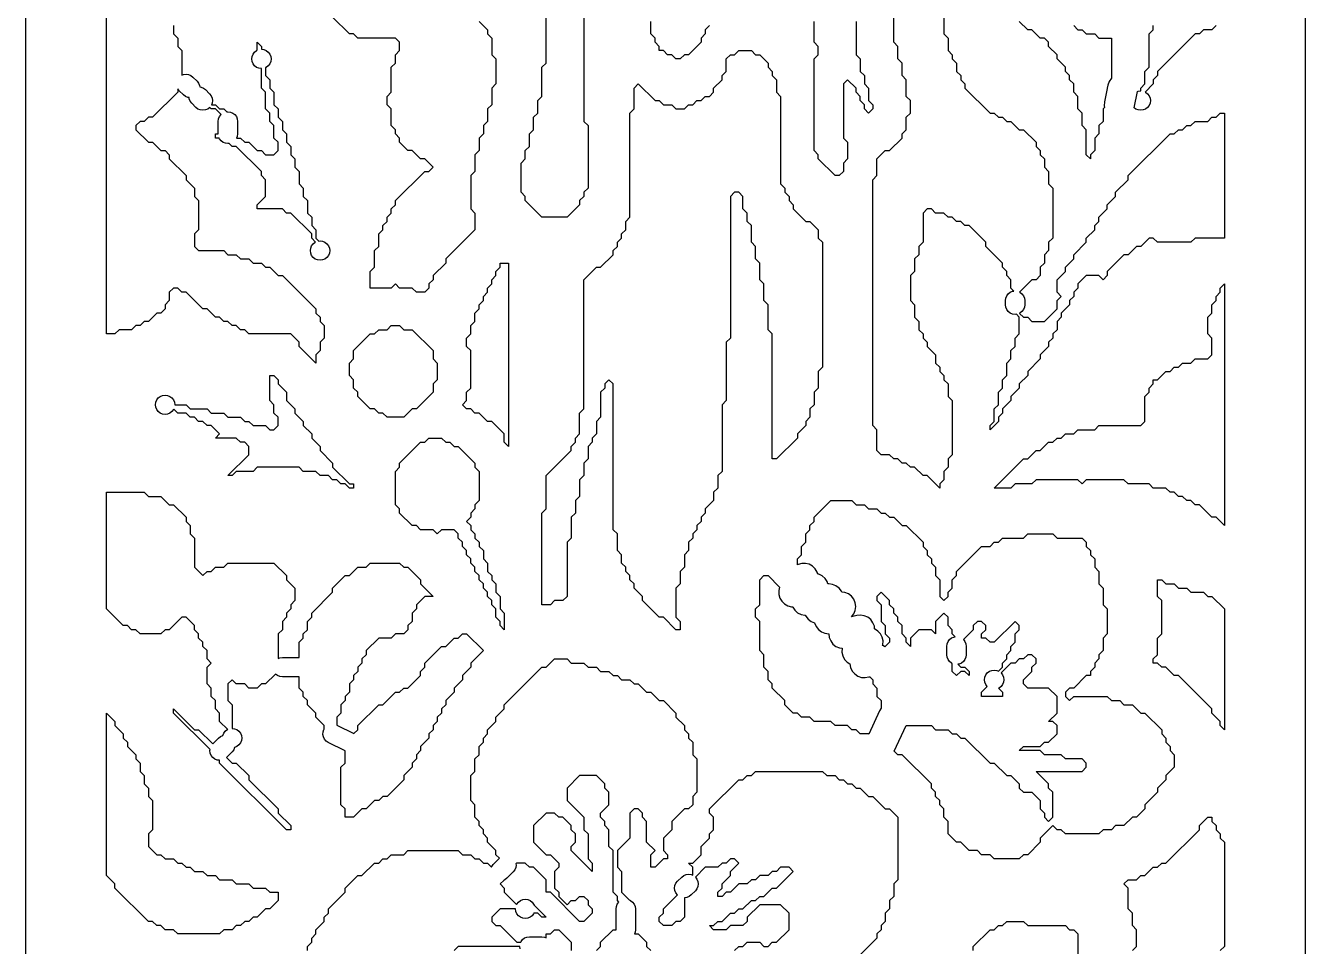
# Model space of a CAD drawing. Header units: millimetres. Extents: x 10 to 410, y 18 to 283.
# Drawn here: x 79 to 142.3, y 47.1 to 92.6 of the extents above; entities that cross this region are included whole.
import ezdxf

# ---------------------------------------------------------------- set-up
doc = ezdxf.new("R2010")
doc.units = ezdxf.units.MM
doc.layers.add('CUT', color=1, linetype='Continuous')

msp = doc.modelspace()

# ---------------------------------------------------------------- linework, layer by layer
at = {"layer": 'CUT'}
for points in [[(121.134, 147), (121.134, 144), (100.134, 144), (100.134, 147), (92.134, 147), (92.134, 144), (79, 144), (79, 24), (92.134, 24), (92.134, 21), (100.134, 21), (100.134, 24), (121.134, 24), (121.134, 21), (129.134, 21), (129.134, 24), (142.2679, 24), (142.2679, 144), (129.134, 144), (129.134, 147)], [(114.670398, 83.382353), (114.463402, 83.588235), (114.463402, 84.205882), (114.256406, 84.411765), (114.04941, 84.411765), (113.842414, 84.205882), (113.842414, 77.205882), (113.635418, 77), (113.635418, 74.117647), (113.428421, 73.911765), (113.428421, 70.617647), (113.221425, 70.411765), (113.221425, 69.794118), (113.014429, 69.588235), (113.014429, 69.176471), (112.600437, 68.764706), (112.600437, 68.558824), (112.393441, 68.352941), (112.393441, 68.147059), (112.186445, 67.941176), (112.186445, 67.735294), (111.979449, 67.529412), (111.979449, 67.323529), (111.772453, 67.117647), (111.772453, 66.705882), (111.565457, 66.5), (111.565457, 65.882353), (111.358461, 65.676471), (111.358461, 65.058824), (111.151465, 64.852941), (111.151465, 63.411765), (111.358461, 63.205882), (111.358461, 62.794118), (111.151465, 62.794118), (110.530477, 63.411765), (110.32348, 63.411765), (109.495496, 64.235294), (109.495496, 64.441176), (109.081504, 64.852941), (109.081504, 65.058824), (108.874508, 65.264706), (108.874508, 65.470588), (108.667512, 65.676471), (108.667512, 65.882353), (108.460516, 66.088235), (108.460516, 66.5), (108.25352, 66.705882), (108.25352, 67.529412), (108.046524, 67.735294), (108.046524, 74.941176), (107.839528, 75.147059), (107.632532, 74.941176), (107.632532, 74.735294), (107.425536, 74.529412), (107.425536, 73.294118), (107.21854, 73.088235), (107.21854, 72.470588), (107.011543, 72.264706), (107.011543, 72.058824), (106.804547, 71.852941), (106.804547, 71.235294), (106.597551, 71.029412), (106.597551, 70.411765), (106.390555, 70.205882), (106.390555, 69.382353), (106.183559, 69.176471), (106.183559, 68.558824), (105.976563, 68.352941), (105.976563, 67.323529), (105.769567, 67.117647), (105.769567, 64.441176), (105.562571, 64.235294), (105.148579, 64.235294), (104.941583, 64.029412), (104.527591, 64.029412), (104.527591, 68.558824), (104.734587, 68.764706), (104.734587, 70.411765), (105.976563, 71.647059), (105.976563, 71.852941), (106.183559, 72.058824), (106.183559, 72.264706), (106.390555, 72.470588), (106.390555, 73.5), (106.597551, 73.705882), (106.597551, 80.088235), (107.21854, 80.705882), (107.425536, 80.705882), (108.046524, 81.323529), (108.046524, 81.529412), (108.25352, 81.735294), (108.25352, 81.941176), (108.460516, 82.147059), (108.460516, 82.352941), (108.667512, 82.558824), (108.667512, 82.970588), (108.874508, 83.176471), (108.874508, 88.323529), (109.081504, 88.529412), (109.081504, 89.558824), (109.2885, 89.764706), (110.116484, 88.941176), (110.32348, 88.941176), (110.530477, 88.735294), (110.944469, 88.735294), (111.151465, 88.529412), (111.565457, 88.529412), (111.772453, 88.735294), (111.979449, 88.735294), (112.186445, 88.941176), (112.393441, 88.941176), (112.600437, 89.147059), (112.807433, 89.147059), (113.014429, 89.352941), (113.014429, 89.558824), (113.428421, 89.970588), (113.428421, 90.176471), (113.635418, 90.382353), (113.635418, 91), (113.842414, 91.205882), (114.04941, 91.205882), (114.256406, 91.411765), (114.877394, 91.411765), (115.08439, 91.205882), (115.291386, 91.205882), (115.705378, 90.794118), (115.705378, 90.588235), (115.912374, 90.382353), (115.912374, 90.176471), (116.11937, 89.970588), (116.11937, 89.352941), (116.326366, 89.147059), (116.326366, 84.823529), (116.533362, 84.617647), (116.533362, 84.411765), (116.740358, 84.205882), (116.740358, 84), (116.947355, 83.794118), (116.947355, 83.588235), (117.568343, 82.970588), (117.775339, 82.970588), (118.189331, 82.558824), (118.189331, 82.147059), (118.396327, 81.941176), (118.396327, 75.764706), (118.189331, 75.558824), (118.189331, 74.735294), (117.982335, 74.529412), (117.982335, 73.911765), (117.775339, 73.705882), (117.775339, 73.294118), (117.568343, 73.088235), (117.568343, 72.882353), (117.154351, 72.470588), (117.154351, 72.264706), (116.11937, 71.235294), (115.912374, 71.235294), (115.912374, 77.411765), (115.705378, 77.617647), (115.705378, 78.852941), (115.498382, 79.058824), (115.498382, 79.882353), (115.291386, 80.088235), (115.291386, 80.911765), (115.08439, 81.117647), (115.08439, 81.735294), (114.877394, 81.941176), (114.877394, 82.764706), (114.670398, 82.970588)], [(101.008658, 76.588235), (100.801662, 76.794118), (100.801662, 77.205882), (101.008658, 77.411765), (101.008658, 77.823529), (101.215654, 78.029412), (101.215654, 78.441176), (101.42265, 78.647059), (101.42265, 78.852941), (101.629646, 79.058824), (101.629646, 79.264706), (101.836642, 79.470588), (101.836642, 79.676471), (102.043638, 79.882353), (102.043638, 80.088235), (102.250634, 80.294118), (102.250634, 80.5), (102.45763, 80.705882), (102.45763, 80.911765), (102.871622, 80.911765), (102.871622, 71.852941), (102.664626, 72.058824), (102.664626, 72.470588), (102.043638, 73.088235), (101.836642, 73.088235), (101.42265, 73.5), (101.215654, 73.5), (101.008658, 73.705882), (100.801662, 73.705882), (100.594665, 73.911765), (100.801662, 74.117647), (100.801662, 74.529412), (101.008658, 74.735294)], [(135.783996, 75.764706), (135.990992, 75.764706), (136.197989, 75.970588), (136.611981, 75.970588), (136.818977, 76.176471), (137.439965, 76.176471), (137.646961, 76.382353), (137.646961, 77.205882), (137.439965, 77.411765), (137.439965, 78.235294), (137.646961, 78.441176), (137.646961, 78.852941), (137.853957, 79.058824), (137.853957, 79.264706), (138.060953, 79.470588), (138.060953, 79.676471), (138.267949, 79.882353), (138.267949, 67.941176), (137.853957, 68.352941), (137.646961, 68.352941), (137.025973, 68.970588), (136.818977, 68.970588), (136.611981, 69.176471), (136.404985, 69.176471), (136.197989, 69.382353), (135.990992, 69.382353), (135.783996, 69.588235), (135.577, 69.588235), (135.370004, 69.794118), (134.749016, 69.794118), (134.54202, 70), (133.50704, 70), (133.300044, 70.205882), (131.437079, 70.205882), (131.230083, 70), (131.023087, 70.205882), (128.953126, 70.205882), (128.74613, 70), (127.918146, 70), (127.71115, 69.794118), (126.883166, 69.794118), (128.332138, 71.235294), (128.539134, 71.235294), (128.953126, 71.647059), (129.160122, 71.647059), (129.574114, 72.058824), (129.781111, 72.058824), (129.988107, 72.264706), (130.195103, 72.264706), (130.402099, 72.470588), (130.816091, 72.470588), (131.023087, 72.676471), (131.851071, 72.676471), (132.058067, 72.882353), (134.128028, 72.882353), (134.335024, 73.088235), (134.335024, 74.323529), (134.54202, 74.529412), (134.54202, 74.735294), (134.749016, 74.941176), (134.749016, 75.147059), (134.956012, 75.147059), (135.370004, 75.558824), (135.577, 75.558824)], [(95.419764, 74.323529), (95.419764, 74.529412), (95.212768, 74.735294), (95.212768, 75.147059), (95.005772, 75.352941), (95.005772, 75.970588), (95.212768, 76.176471), (95.212768, 76.588235), (96.040752, 77.411765), (96.247748, 77.411765), (96.454744, 77.617647), (96.868736, 77.617647), (97.075732, 77.823529), (97.489725, 77.823529), (97.696721, 77.617647), (98.110713, 77.617647), (99.145693, 76.588235), (99.145693, 76.176471), (99.352689, 75.970588), (99.352689, 75.147059), (99.145693, 74.941176), (99.145693, 74.529412), (98.317709, 73.705882), (98.110713, 73.705882), (97.696721, 73.294118), (96.868736, 73.294118), (96.66174, 73.5), (96.454744, 73.5), (96.247748, 73.705882), (96.040752, 73.705882)], [(89.416878, 70.617647), (89.209882, 70.411765), (89.002886, 70.411765), (90.037866, 71.441176), (90.037866, 71.852941), (89.83087, 72.058824), (89.623874, 72.058824), (89.416878, 72.264706), (88.381898, 72.264706), (88.588894, 72.470588), (88.174902, 72.882353), (87.967906, 72.882353), (87.760909, 73.088235), (87.553913, 73.088235), (87.346917, 73.294118), (87.139921, 73.294118), (86.932925, 73.5), (86.518933, 73.5), (86.32315, 73.69473), (86.313637, 73.671765), (86.237356, 73.572353), (86.137945, 73.496073), (86.022178, 73.44812), (85.897945, 73.431765), (85.773712, 73.44812), (85.657945, 73.496073), (85.558534, 73.572353), (85.482253, 73.671765), (85.434301, 73.787532), (85.417945, 73.911765), (85.434301, 74.035998), (85.482253, 74.151765), (85.558534, 74.251176), (85.657945, 74.327457), (85.773712, 74.375409), (85.897945, 74.391765), (86.022178, 74.375409), (86.137945, 74.327457), (86.237356, 74.251176), (86.313637, 74.151765), (86.361589, 74.035998), (86.377945, 73.911765), (86.932925, 73.911765), (87.139921, 73.705882), (87.967906, 73.705882), (88.174902, 73.5), (88.79589, 73.5), (89.002886, 73.294118), (89.623874, 73.294118), (89.83087, 73.088235), (90.037866, 73.088235), (90.244862, 72.882353), (90.86585, 72.882353), (91.072847, 72.676471), (91.279843, 72.676471), (91.486839, 72.882353), (91.486839, 73.294118), (91.279843, 73.5), (91.279843, 73.911765), (91.072847, 74.117647), (91.072847, 75.352941), (91.279843, 75.352941), (91.486839, 75.147059), (91.486839, 74.941176), (91.900831, 74.529412), (91.900831, 74.117647), (92.314823, 73.705882), (92.314823, 73.5), (92.728815, 73.088235), (92.728815, 72.882353), (93.142807, 72.470588), (93.142807, 72.264706), (93.556799, 71.852941), (93.556799, 71.647059), (94.177787, 71.029412), (94.177787, 70.823529), (95.005772, 70), (95.212768, 70), (95.212768, 69.794118), (95.005772, 69.794118), (94.798776, 70), (94.59178, 70), (94.384784, 70.205882), (94.177787, 70.205882), (93.970791, 70.411765), (93.556799, 70.411765), (93.349803, 70.617647), (92.728815, 70.617647), (92.521819, 70.823529), (90.451858, 70.823529), (90.244862, 70.617647)], [(101.008658, 66.294118), (100.801662, 66.5), (100.801662, 66.705882), (100.594665, 66.911765), (100.594665, 67.117647), (100.387669, 67.323529), (100.387669, 67.529412), (100.180673, 67.735294), (99.559685, 67.735294), (99.352689, 67.529412), (99.145693, 67.735294), (98.524705, 67.735294), (98.317709, 67.941176), (98.110713, 67.941176), (97.489725, 68.558824), (97.489725, 68.764706), (97.282728, 68.970588), (97.282728, 70.617647), (97.489725, 70.823529), (97.489725, 71.029412), (98.524705, 72.058824), (98.731701, 72.058824), (98.938697, 72.264706), (99.559685, 72.264706), (99.766681, 72.058824), (99.973677, 72.058824), (100.180673, 71.852941), (100.387669, 71.852941), (101.215654, 71.029412), (101.215654, 70.823529), (101.42265, 70.617647), (101.42265, 69.176471), (101.215654, 68.970588), (101.215654, 68.764706), (101.008658, 68.558824), (101.008658, 68.352941), (100.801662, 68.147059), (101.008658, 67.941176), (101.008658, 67.735294), (101.215654, 67.529412), (101.215654, 67.323529), (101.42265, 67.117647), (101.42265, 66.911765), (101.629646, 66.705882), (101.629646, 66.294118), (101.836642, 66.088235), (101.836642, 65.676471), (102.043638, 65.470588), (102.043638, 65.264706), (102.250634, 65.058824), (102.250634, 64.647059), (102.45763, 64.441176), (102.45763, 63.823529), (102.664626, 63.617647), (102.664626, 62.794118), (102.45763, 63), (102.45763, 63.205882), (102.250634, 63.411765), (102.250634, 63.823529), (102.043638, 64.029412), (102.043638, 64.235294), (101.836642, 64.441176), (101.836642, 64.647059), (101.629646, 64.852941), (101.629646, 65.058824), (101.42265, 65.264706), (101.42265, 65.470588), (101.215654, 65.676471), (101.215654, 65.882353), (101.008658, 66.088235)], [(92.107827, 63.823529), (91.900831, 63.617647), (91.900831, 63.411765), (91.693835, 63.205882), (91.693835, 62.794118), (91.486839, 62.588235), (91.486839, 61.370539), (91.569602, 61.404821), (91.693835, 61.421176), (92.521819, 61.421176), (92.521819, 62.176471), (92.728815, 62.382353), (92.728815, 62.588235), (92.935811, 62.794118), (92.935811, 63.205882), (93.142807, 63.411765), (93.142807, 63.617647), (94.177787, 64.647059), (94.177787, 64.852941), (94.798776, 65.470588), (95.005772, 65.470588), (95.419764, 65.882353), (95.833756, 65.882353), (96.040752, 66.088235), (97.489725, 66.088235), (97.696721, 65.882353), (97.903717, 65.882353), (98.524705, 65.264706), (98.524705, 65.058824), (99.145693, 64.441176), (98.731701, 64.441176), (98.317709, 64.029412), (98.317709, 63.823529), (98.110713, 63.617647), (98.110713, 63.205882), (97.903717, 63), (97.903717, 62.794118), (97.696721, 62.588235), (97.282728, 62.588235), (97.075732, 62.382353), (96.454744, 62.382353), (95.833756, 61.764706), (95.833756, 61.558824), (95.62676, 61.352941), (95.62676, 61.147059), (95.419764, 60.941176), (95.419764, 60.735294), (95.212768, 60.529412), (95.212768, 60.323529), (95.005772, 60.117647), (95.005772, 59.705882), (94.798776, 59.5), (94.798776, 59.294118), (94.59178, 59.088235), (94.59178, 58.676471), (94.384784, 58.470588), (94.384784, 58.079159), (94.391525, 58.076845), (95.219509, 57.665081), (95.226295, 57.660513), (95.419764, 57.852941), (95.419764, 58.058824), (96.454744, 59.088235), (96.66174, 59.088235), (97.282728, 59.705882), (97.489725, 59.705882), (97.696721, 59.911765), (97.903717, 59.911765), (98.524705, 60.529412), (98.524705, 60.735294), (98.731701, 60.941176), (98.731701, 61.147059), (99.559685, 61.970588), (99.766681, 61.970588), (100.180673, 62.382353), (100.387669, 62.382353), (100.594665, 62.588235), (100.801662, 62.588235), (101.629646, 61.764706), (101.008658, 61.147059), (101.008658, 60.941176), (100.594665, 60.529412), (100.594665, 60.323529), (100.180673, 59.911765), (100.180673, 59.705882), (99.766681, 59.294118), (99.766681, 59.088235), (99.559685, 58.882353), (99.559685, 58.676471), (99.352689, 58.470588), (99.352689, 58.264706), (99.145693, 58.058824), (99.145693, 57.852941), (98.938697, 57.647059), (98.938697, 57.441176), (98.524705, 57.029412), (98.524705, 56.823529), (98.317709, 56.617647), (98.317709, 56.411765), (98.110713, 56.205882), (98.110713, 56), (97.696721, 55.588235), (97.696721, 55.382353), (96.868736, 54.558824), (96.66174, 54.558824), (96.454744, 54.352941), (96.247748, 54.352941), (95.833756, 53.941176), (95.62676, 53.941176), (95.212768, 53.529412), (94.798776, 53.529412), (94.798776, 53.941176), (94.59178, 54.147059), (94.59178, 56), (94.798776, 56.205882), (94.798776, 56.803194), (94.792035, 56.805508), (93.96405, 57.217272), (93.860096, 57.287236), (93.777792, 57.381721), (93.722748, 57.494289), (93.698713, 57.617267), (93.707326, 57.742276), (93.748001, 57.860796), (93.763795, 57.884264), (93.763795, 58.058824), (93.349803, 58.470588), (93.349803, 58.676471), (92.935811, 59.088235), (92.935811, 59.294118), (92.728815, 59.5), (92.728815, 59.705882), (92.521819, 59.911765), (92.521819, 60.461176), (91.693835, 60.461176), (91.569602, 60.477532), (91.453835, 60.525484), (91.354423, 60.601765), (91.353629, 60.602801), (90.86585, 60.117647), (90.658854, 60.117647), (90.451858, 59.911765), (90.037866, 59.911765), (89.83087, 60.117647), (89.416878, 60.117647), (89.209882, 60.323529), (89.002886, 60.117647), (89.002886, 59.294118), (89.209882, 59.088235), (89.209882, 57.921176), (89.334115, 57.904821), (89.449882, 57.856869), (89.549293, 57.780588), (89.625574, 57.681176), (89.673526, 57.56541), (89.689882, 57.441176), (89.673526, 57.316943), (89.625574, 57.201176), (89.549293, 57.101765), (89.449882, 57.025484), (89.334115, 56.977532), (89.333924, 56.977507), (89.286809, 56.862887), (89.210796, 56.763271), (88.931651, 56.482616), (89.209882, 56.205882), (89.416878, 56.205882), (90.037866, 55.588235), (90.037866, 55.382353), (91.486839, 53.941176), (91.486839, 53.735294), (92.107827, 53.117647), (92.107827, 52.911765), (91.900831, 52.911765), (88.588894, 56.205882), (88.588894, 56.341593), (88.468344, 56.357133), (88.352448, 56.404772), (88.252831, 56.480785), (88.176283, 56.57999), (88.128018, 56.695627), (88.111328, 56.819816), (88.118977, 56.879153), (86.311937, 58.676471), (86.311937, 58.882353), (87.346917, 57.852941), (87.553913, 57.852941), (88.251, 57.159605), (88.530145, 57.44026), (88.62935, 57.516809), (88.744987, 57.565073), (88.746215, 57.565238), (88.746238, 57.56541), (88.79419, 57.681176), (88.870471, 57.780588), (88.969882, 57.856869), (88.990395, 57.865365), (88.588894, 58.264706), (88.588894, 58.676471), (88.381898, 58.882353), (88.381898, 59.294118), (88.174902, 59.5), (88.174902, 59.911765), (87.967906, 60.117647), (87.967906, 60.941176), (88.174902, 61.147059), (87.967906, 61.352941), (87.967906, 61.764706), (87.760909, 61.970588), (87.760909, 62.176471), (87.553913, 62.382353), (87.553913, 62.588235), (87.346917, 62.794118), (87.346917, 63), (86.932925, 63.411765), (86.725929, 63.411765), (86.104941, 62.794118), (85.897945, 62.794118), (85.690949, 62.588235), (84.655969, 62.588235), (84.448972, 62.794118), (84.241976, 62.794118), (84.03498, 63), (83.827984, 63), (83, 63.823529), (83, 69.588235), (84.862965, 69.588235), (85.069961, 69.382353), (85.690949, 69.382353), (86.104941, 68.970588), (86.311937, 68.970588), (86.932925, 68.352941), (86.932925, 68.147059), (87.139921, 67.941176), (87.139921, 67.529412), (87.346917, 67.323529), (87.346917, 65.882353), (87.760909, 65.470588), (87.967906, 65.676471), (88.174902, 65.676471), (88.381898, 65.882353), (88.79589, 65.882353), (89.002886, 66.088235), (91.279843, 66.088235), (91.900831, 65.470588), (91.900831, 65.264706), (92.314823, 64.852941), (92.314823, 64.235294), (92.107827, 64.029412)], [(122.122256, 63.205882), (122.122256, 63.411765), (121.91526, 63.617647), (121.91526, 63.823529), (121.708264, 64.029412), (121.708264, 64.235294), (121.294272, 64.647059), (121.087276, 64.441176), (121.087276, 64.235294), (121.294272, 64.029412), (121.294272, 63.205882), (121.501268, 63), (121.501268, 62.588235), (121.708264, 62.382353), (121.708264, 62.176471), (121.479813, 61.949249), (121.41031, 61.996408), (121.369158, 62.010704), (121.383167, 62.056198), (121.390108, 62.244028), (121.348197, 62.427253), (121.260293, 62.593389), (121.132385, 62.731112), (120.973541, 62.830816), (120.958015, 62.967859), (120.889239, 63.142782), (120.777533, 63.293944), (120.63051, 63.411043), (120.458189, 63.486101), (120.272314, 63.514), (120.085551, 63.492841), (119.828138, 63.428834), (119.827946, 63.429025), (119.827946, 63.429025), (119.941965, 63.57845), (120.013424, 63.752294), (120.037455, 63.938709), (120.012419, 64.124992), (119.940022, 64.298448), (119.825199, 64.447255), (119.675774, 64.561274), (119.50193, 64.632734), (119.347484, 64.652643), (119.326594, 64.702692), (119.211771, 64.8515), (119.062346, 64.965519), (118.888503, 65.036978), (118.702087, 65.061009), (118.667107, 65.056308), (118.628543, 65.170455), (118.524346, 65.326887), (118.383211, 65.45102), (118.214757, 65.534395), (118.164156, 65.544537), (118.13616, 65.642966), (118.039701, 65.804285), (117.904777, 65.935142), (117.740582, 66.026619), (117.558305, 66.072482), (117.370369, 66.069605), (117.189582, 66.018185), (117.154351, 65.997119), (117.154351, 66.294118), (117.361347, 66.5), (117.361347, 66.911765), (117.568343, 67.117647), (117.568343, 67.529412), (117.775339, 67.735294), (117.775339, 67.941176), (117.982335, 68.147059), (117.982335, 68.352941), (118.810319, 69.176471), (119.845299, 69.176471), (120.052296, 68.970588), (120.466288, 68.970588), (120.673284, 68.764706), (121.087276, 68.764706), (121.294272, 68.558824), (121.501268, 68.558824), (121.708264, 68.352941), (121.91526, 68.352941), (122.329252, 67.941176), (122.536248, 67.941176), (123.364233, 67.117647), (123.364233, 66.911765), (123.571229, 66.705882), (123.571229, 66.5), (123.778225, 66.294118), (123.778225, 66.088235), (123.985221, 65.882353), (123.985221, 65.470588), (124.192217, 65.264706), (124.192217, 64.441176), (124.399213, 64.235294), (124.606209, 64.441176), (124.606209, 64.647059), (124.813205, 64.852941), (124.813205, 65.264706), (125.020201, 65.470588), (125.020201, 65.676471), (126.262177, 66.911765), (126.67617, 66.911765), (126.883166, 67.117647), (127.090162, 67.117647), (127.297158, 67.323529), (128.332138, 67.323529), (128.539134, 67.529412), (129.781111, 67.529412), (129.988107, 67.323529), (131.230083, 67.323529), (131.437079, 67.117647), (131.437079, 66.911765), (131.644075, 66.705882), (131.644075, 66.5), (131.851071, 66.294118), (131.851071, 65.882353), (132.058067, 65.676471), (132.058067, 65.058824), (132.265063, 64.852941), (132.265063, 64.029412), (132.472059, 63.823529), (132.472059, 62.588235), (132.265063, 62.382353), (132.265063, 61.764706), (132.058067, 61.558824), (132.058067, 61.352941), (131.851071, 61.147059), (131.851071, 60.941176), (131.644075, 60.735294), (131.644075, 60.529412), (131.437079, 60.529412), (130.816091, 59.911765), (130.609095, 59.911765), (130.402099, 59.705882), (130.402099, 59.5), (130.609095, 59.294118), (130.816091, 59.5), (132.472059, 59.5), (132.679055, 59.294118), (133.093048, 59.294118), (133.300044, 59.088235), (133.714036, 59.088235), (134.128028, 58.676471), (134.335024, 58.676471), (135.163008, 57.852941), (135.163008, 57.647059), (135.370004, 57.441176), (135.370004, 57.235294), (135.577, 57.029412), (135.577, 56.823529), (135.783996, 56.617647), (135.783996, 56), (135.370004, 55.588235), (135.370004, 55.382353), (134.956012, 54.970588), (134.956012, 54.764706), (134.335024, 54.147059), (134.335024, 53.941176), (133.921032, 53.529412), (133.714036, 53.529412), (133.300044, 53.117647), (132.886052, 53.117647), (132.679055, 52.911765), (132.265063, 52.911765), (132.058067, 52.705882), (130.402099, 52.705882), (130.195103, 52.911765), (129.988107, 52.911765), (129.781111, 53.117647), (129.160122, 52.5), (129.160122, 52.294118), (128.539134, 51.676471), (128.332138, 51.676471), (128.125142, 51.470588), (126.883166, 51.470588), (126.67617, 51.676471), (126.262177, 51.676471), (126.055181, 51.882353), (125.641189, 51.882353), (125.227197, 52.294118), (125.020201, 52.294118), (124.606209, 52.705882), (124.606209, 53.323529), (124.399213, 53.529412), (124.399213, 53.941176), (124.192217, 54.147059), (124.192217, 54.352941), (123.985221, 54.558824), (123.985221, 54.764706), (123.778225, 54.970588), (123.778225, 55.176471), (122.329252, 56.617647), (122.122256, 56.617647), (121.944029, 56.794915), (122.529256, 58.058824), (123.778225, 58.058824), (123.985221, 57.852941), (124.606209, 57.852941), (124.813205, 57.647059), (125.020201, 57.647059), (125.227197, 57.441176), (125.434193, 57.441176), (126.67617, 56.205882), (126.883166, 56.205882), (127.504154, 55.588235), (127.71115, 55.588235), (128.125142, 55.176471), (128.125142, 54.970588), (128.332138, 54.764706), (128.74613, 54.764706), (129.160122, 54.352941), (129.160122, 53.941176), (129.367118, 53.735294), (129.367118, 53.529412), (129.574114, 53.323529), (129.781111, 53.529412), (129.781111, 54.764706), (129.574114, 54.970588), (129.574114, 55.176471), (128.953126, 55.794118), (131.230083, 55.794118), (131.437079, 56), (131.437079, 56.205882), (131.230083, 56.411765), (130.402099, 56.411765), (130.195103, 56.617647), (129.367118, 56.617647), (129.160122, 56.823529), (128.125142, 56.823529), (128.332138, 57.029412), (129.160122, 57.029412), (129.367118, 57.235294), (129.574114, 57.235294), (129.988107, 57.647059), (129.988107, 58.058824), (129.781111, 58.264706), (129.574114, 58.264706), (129.988107, 58.676471), (129.988107, 59.5), (129.574114, 59.911765), (128.539134, 59.911765), (128.332138, 60.117647), (128.332138, 60.323529), (128.74613, 60.735294), (128.74613, 60.941176), (128.953126, 61.147059), (128.953126, 61.352941), (128.74613, 61.558824), (128.539134, 61.558824), (128.332138, 61.352941), (128.125142, 61.352941), (127.918146, 61.147059), (127.71115, 61.147059), (127.223372, 60.661905), (127.298858, 60.563529), (127.34681, 60.447763), (127.363166, 60.323529), (127.34681, 60.199296), (127.298858, 60.083529), (127.222577, 59.984118), (127.123166, 59.907837), (127.102653, 59.899341), (127.297158, 59.705882), (127.297158, 59.5), (126.262177, 59.5), (126.262177, 59.705882), (126.54296, 59.985154), (126.467473, 60.083529), (126.419521, 60.199296), (126.403166, 60.323529), (126.419521, 60.447763), (126.467473, 60.563529), (126.543754, 60.662941), (126.643166, 60.739222), (126.758933, 60.787174), (126.883166, 60.803529), (127.007399, 60.787174), (127.102653, 60.747718), (127.297158, 60.941176), (127.297158, 61.147059), (127.504154, 61.352941), (127.504154, 61.558824), (127.71115, 61.764706), (127.71115, 61.970588), (127.918146, 62.176471), (127.918146, 62.588235), (128.125142, 62.794118), (128.125142, 63), (127.918146, 63.205882), (126.883166, 62.176471), (126.67617, 62.176471), (126.469174, 62.382353), (126.262177, 62.382353), (126.262177, 62.588235), (126.469174, 62.794118), (126.469174, 63), (126.262177, 63.205882), (126.055181, 63.205882), (125.848185, 63), (125.848185, 62.794118), (125.360407, 62.308964), (125.435893, 62.210588), (125.483845, 62.094821), (125.500201, 61.970588), (125.500201, 61.558824), (125.483845, 61.43459), (125.435893, 61.318824), (125.359612, 61.219412), (125.260201, 61.143131), (125.144434, 61.095179), (125.080786, 61.0868), (125.227197, 60.941176), (125.434193, 60.941176), (125.641189, 60.735294), (125.641189, 60.529412), (125.434193, 60.735294), (125.227197, 60.735294), (125.020201, 60.529412), (124.813205, 60.735294), (124.813205, 61.129461), (124.780201, 61.143131), (124.68079, 61.219412), (124.604509, 61.318824), (124.556557, 61.43459), (124.540201, 61.558824), (124.540201, 61.970588), (124.556557, 62.094821), (124.604509, 62.210588), (124.68079, 62.309999), (124.780201, 62.38628), (124.895968, 62.434233), (124.959616, 62.442612), (124.813205, 62.588235), (124.813205, 62.794118), (124.606209, 63), (124.606209, 63.411765), (124.399213, 63.617647), (123.985221, 63.205882), (123.985221, 62.588235), (123.778225, 62.794118), (123.157236, 62.794118), (122.743244, 62.382353), (122.743244, 61.970588), (122.536248, 62.176471), (122.536248, 62.382353), (122.329252, 62.588235), (122.329252, 63)], [(117.775339, 58.470588), (117.361347, 58.470588), (117.154351, 58.676471), (116.947355, 58.676471), (116.533362, 59.088235), (116.533362, 59.294118), (115.912374, 59.911765), (115.912374, 60.117647), (115.705378, 60.323529), (115.705378, 60.735294), (115.498382, 60.941176), (115.498382, 61.558824), (115.291386, 61.764706), (115.291386, 63.205882), (115.08439, 63.411765), (115.08439, 63.823529), (115.291386, 64.029412), (115.291386, 65.264706), (115.498382, 65.470588), (115.705378, 65.470588), (116.275738, 64.903297), (116.23216, 64.730102), (116.235037, 64.542167), (116.286456, 64.361379), (116.382915, 64.20006), (116.51784, 64.069204), (116.682035, 63.977727), (116.864312, 63.931864), (116.917104, 63.932672), (116.922135, 63.91778), (117.026332, 63.761348), (117.167467, 63.637215), (117.335921, 63.55384), (117.520214, 63.516904), (117.543173, 63.518376), (117.566766, 63.461848), (117.681589, 63.313041), (117.831014, 63.199022), (118.004858, 63.127562), (118.004858, 63.127562), (118.004858, 63.127562), (118.077254, 62.954106), (118.192078, 62.805299), (118.341503, 62.69128), (118.515346, 62.61982), (118.701762, 62.59579), (118.71189, 62.597151), (118.732584, 62.414494), (118.80136, 62.239571), (118.913066, 62.088409), (119.060089, 61.97131), (119.23241, 61.896252), (119.362319, 61.876753), (119.359591, 61.867893), (119.35265, 61.680064), (119.39456, 61.496838), (119.482465, 61.330703), (119.610373, 61.19298), (119.747639, 61.106819), (119.747513, 61.105081), (119.782869, 60.920479), (119.864799, 60.751317), (119.98772, 60.609125), (120.143254, 60.503592), (120.320803, 60.441911), (120.508266, 60.428284), (120.692868, 60.46364), (120.727776, 60.475213), (120.88028, 60.323529), (120.88028, 60.117647), (121.087276, 59.911765), (121.087276, 59.5), (121.294272, 59.294118), (121.294272, 58.914808), (121.213689, 58.787562), (120.681718, 57.63867), (120.673284, 57.647059), (120.259292, 57.647059), (120.052296, 57.852941), (119.845299, 57.852941), (119.638303, 58.058824), (119.017315, 58.058824), (118.810319, 58.264706), (117.982335, 58.264706)], [(134.956012, 61.147059), (134.749016, 61.147059), (134.749016, 61.352941), (134.956012, 61.558824), (134.956012, 62.382353), (135.163008, 62.588235), (135.163008, 64.235294), (134.956012, 64.441176), (134.956012, 65.264706), (135.163008, 65.264706), (135.370004, 65.058824), (135.783996, 65.058824), (135.990992, 64.852941), (136.404985, 64.852941), (136.611981, 64.647059), (137.232969, 64.647059), (137.439965, 64.441176), (137.646961, 64.441176), (138.267949, 63.823529), (138.267949, 57.852941), (138.060953, 58.058824), (138.060953, 58.264706), (137.646961, 58.676471), (137.646961, 58.882353), (135.990992, 60.529412), (135.783996, 60.529412), (135.370004, 60.941176), (135.163008, 60.941176)], [(89.209882, 47.970588), (88.79589, 47.970588), (88.588894, 47.764706), (86.518933, 47.764706), (86.311937, 47.970588), (85.897945, 47.970588), (85.690949, 48.176471), (85.483953, 48.176471), (85.276957, 48.382353), (85.069961, 48.382353), (83.413992, 50.029412), (83.413992, 50.235294), (83, 50.647059), (83, 58.676471), (83.413992, 58.264706), (83.413992, 58.058824), (83.827984, 57.647059), (83.827984, 57.441176), (84.03498, 57.235294), (84.03498, 57.029412), (84.448972, 56.617647), (84.448972, 56.411765), (84.655969, 56.205882), (84.655969, 55.794118), (84.862965, 55.588235), (84.862965, 55.176471), (85.069961, 54.970588), (85.069961, 54.558824), (85.276957, 54.352941), (85.276957, 52.911765), (85.069961, 52.705882), (85.069961, 52.088235), (85.483953, 51.676471), (85.690949, 51.676471), (85.897945, 51.470588), (86.311937, 51.470588), (86.518933, 51.264706), (86.725929, 51.264706), (86.932925, 51.058824), (87.139921, 51.058824), (87.346917, 50.852941), (87.760909, 50.852941), (87.967906, 50.647059), (88.381898, 50.647059), (88.588894, 50.441176), (89.209882, 50.441176), (89.416878, 50.235294), (90.037866, 50.235294), (90.244862, 50.029412), (90.86585, 50.029412), (91.072847, 49.823529), (91.486839, 49.823529), (91.486839, 49.411765), (91.072847, 49), (90.86585, 49), (90.451858, 48.588235), (90.244862, 48.588235), (90.037866, 48.382353), (89.83087, 48.382353), (89.623874, 48.176471), (89.416878, 48.176471)]]:
    msp.add_lwpolyline(points, close=True, dxfattribs=at)
for points in [[(106.597551, 93.058824), (106.597551, 87.911765), (106.804547, 87.705882), (106.804547, 84.617647), (106.597551, 84.411765), (106.597551, 84.205882), (106.390555, 84), (106.390555, 83.794118), (105.769567, 83.176471), (104.527591, 83.176471), (103.699606, 84), (103.699606, 84.205882), (103.49261, 84.411765), (103.49261, 85.852941), (103.699606, 86.058824), (103.699606, 86.470588), (103.906603, 86.676471), (103.906603, 87.294118), (104.113599, 87.5), (104.113599, 88.117647), (104.320595, 88.323529), (104.320595, 88.941176), (104.527591, 89.147059), (104.527591, 90.588235), (104.734587, 90.794118), (104.734587, 94.705882)], [(86.311937, 92.647059), (86.311937, 92.235294), (86.518933, 92.029412), (86.518933, 91.617647), (86.725929, 91.411765), (86.725929, 90.193992), (86.807442, 90.228013), (86.93163, 90.244704), (87.055907, 90.228684), (87.171803, 90.181044), (87.27142, 90.105031), (87.478416, 89.899149), (87.554965, 89.799944), (87.603229, 89.684307), (87.611951, 89.619409), (87.676895, 89.611037), (87.792791, 89.563397), (87.892408, 89.487384), (88.099404, 89.281502), (88.175953, 89.182297), (88.224217, 89.06666), (88.240908, 88.942471), (88.224887, 88.818194), (88.190811, 88.735294), (88.381898, 88.735294), (88.588894, 88.529412), (88.79589, 88.529412), (88.942301, 88.383789), (89.002886, 88.391765), (89.127119, 88.375409), (89.242886, 88.327457), (89.342297, 88.251176), (89.418578, 88.151765), (89.46653, 88.035998), (89.482886, 87.911765), (89.482886, 87.294118), (89.46653, 87.169885), (89.43271, 87.088235), (89.623874, 87.088235), (89.83087, 86.882353), (90.037866, 86.882353), (90.451858, 86.470588), (90.658854, 86.470588), (90.86585, 86.264706), (91.279843, 86.264706), (91.486839, 86.470588), (91.486839, 86.882353), (91.279843, 87.088235), (91.279843, 87.705882), (91.072847, 87.911765), (91.072847, 88.323529), (90.86585, 88.529412), (90.86585, 89.352941), (90.658854, 89.558824), (90.658854, 90.52), (90.534621, 90.536356), (90.418854, 90.584308), (90.319443, 90.660589), (90.243162, 90.76), (90.19521, 90.875767), (90.178854, 91), (90.19521, 91.124233), (90.243162, 91.24), (90.319443, 91.339411), (90.418854, 91.415692), (90.451858, 91.429363), (90.451858, 91.823529), (90.658854, 91.617647), (90.658854, 91.48), (90.783088, 91.463644), (90.898854, 91.415692), (90.998266, 91.339411), (91.074547, 91.24), (91.122499, 91.124233), (91.138854, 91), (91.122499, 90.875767), (91.074547, 90.76), (90.998266, 90.660589), (90.898854, 90.584308), (90.86585, 90.570637), (90.86585, 90.176471), (91.072847, 89.970588), (91.072847, 89.558824), (91.279843, 89.352941), (91.279843, 88.735294), (91.486839, 88.529412), (91.486839, 88.117647), (91.693835, 87.911765), (91.693835, 87.5), (91.900831, 87.294118), (91.900831, 86.882353), (92.107827, 86.676471), (92.107827, 86.264706), (92.314823, 86.058824), (92.314823, 85.647059), (92.521819, 85.441176), (92.521819, 84.823529), (92.728815, 84.617647), (92.728815, 84.205882), (92.935811, 84), (92.935811, 83.382353), (93.142807, 83.176471), (93.142807, 82.764706), (93.349803, 82.558824), (93.349803, 82.147059), (93.496214, 82.001436), (93.556799, 82.009412), (93.681032, 81.993056), (93.796799, 81.945104), (93.896211, 81.868823), (93.972491, 81.769412), (94.020444, 81.653645), (94.036799, 81.529412), (94.020444, 81.405179), (93.972491, 81.289412), (93.896211, 81.190001), (93.796799, 81.11372), (93.681032, 81.065767), (93.556799, 81.049412), (93.432566, 81.065767), (93.316799, 81.11372), (93.217388, 81.190001), (93.141107, 81.289412), (93.093155, 81.405179), (93.076799, 81.529412), (93.093155, 81.653645), (93.141107, 81.769412), (93.217388, 81.868823), (93.316799, 81.945104), (93.337312, 81.953601), (93.142807, 82.147059), (93.142807, 82.352941), (92.107827, 83.382353), (91.900831, 83.382353), (91.693835, 83.588235), (90.451858, 83.588235), (90.451858, 83.794118), (90.86585, 84.205882), (90.86585, 85.029412), (90.658854, 85.235294), (90.658854, 85.441176), (89.416878, 86.676471), (89.209882, 86.676471), (89.063471, 86.822094), (89.002886, 86.814118), (88.878653, 86.830473), (88.762886, 86.878425), (88.663475, 86.954706), (88.587194, 87.054118), (88.573062, 87.088235), (88.381898, 87.088235), (88.381898, 87.294118), (88.522886, 87.294118), (88.522886, 87.911765), (88.539241, 88.035998), (88.587194, 88.151765), (88.66268, 88.25014), (88.381898, 88.529412), (88.174902, 88.529412), (88.101235, 88.602682), (88.00203, 88.526133), (87.886393, 88.477869), (87.762204, 88.461178), (87.637927, 88.477199), (87.522032, 88.524838), (87.422415, 88.600851), (87.215419, 88.806733), (87.13887, 88.905938), (87.090606, 89.021575), (87.081884, 89.086474), (87.016939, 89.094846), (86.901043, 89.142485), (86.801427, 89.218498), (86.594431, 89.42438), (86.518933, 89.522223), (86.518933, 89.352941), (85.276957, 88.117647), (85.069961, 88.117647), (84.862965, 87.911765), (84.655969, 87.911765), (84.448972, 87.705882), (84.448972, 87.5), (85.069961, 86.882353), (85.276957, 86.882353), (85.690949, 86.470588), (85.897945, 86.470588), (86.104941, 86.264706), (86.104941, 86.058824), (86.932925, 85.235294), (86.932925, 85.029412), (87.346917, 84.617647), (87.346917, 84.205882), (87.553913, 84), (87.553913, 82.558824), (87.346917, 82.352941), (87.346917, 81.735294), (87.553913, 81.529412), (88.79589, 81.529412), (89.002886, 81.323529), (89.416878, 81.323529), (89.623874, 81.117647), (90.037866, 81.117647), (90.244862, 80.911765), (90.658854, 80.911765), (90.86585, 80.705882), (91.072847, 80.705882), (91.486839, 80.294118), (91.693835, 80.294118), (93.349803, 78.647059), (93.349803, 78.441176), (93.556799, 78.235294), (93.556799, 78.029412), (93.763795, 77.823529), (93.763795, 77.205882), (93.556799, 77), (93.556799, 76.588235), (93.349803, 76.382353), (93.349803, 75.970588), (92.521819, 76.794118), (92.521819, 77), (92.107827, 77.411765), (90.037866, 77.411765), (89.83087, 77.617647), (89.623874, 77.617647), (89.416878, 77.823529), (89.209882, 77.823529), (89.002886, 78.029412), (88.79589, 78.029412), (88.588894, 78.235294), (88.381898, 78.235294), (87.967906, 78.647059), (87.760909, 78.647059), (86.932925, 79.470588), (86.725929, 79.470588), (86.518933, 79.676471), (86.311937, 79.676471), (86.104941, 79.470588), (86.104941, 79.058824), (85.897945, 78.852941), (85.897945, 78.647059), (85.690949, 78.441176), (85.483953, 78.441176), (85.069961, 78.029412), (84.862965, 78.029412), (84.655969, 77.823529), (84.448972, 77.823529), (84.241976, 77.617647), (83.620988, 77.617647), (83.413992, 77.411765), (83, 77.411765), (83, 93.882353)], [(124.399213, 93.058824), (124.399213, 92.235294), (124.606209, 92.029412), (124.606209, 91.411765), (124.813205, 91.205882), (124.813205, 91), (125.020201, 90.794118), (125.020201, 90.382353), (125.227197, 90.176471), (125.227197, 89.970588), (125.434193, 89.764706), (125.434193, 89.558824), (126.67617, 88.323529), (126.883166, 88.323529), (127.090162, 88.117647), (127.297158, 88.117647), (127.504154, 87.911765), (127.71115, 87.911765), (128.125142, 87.5), (128.332138, 87.5), (128.953126, 86.882353), (128.953126, 86.676471), (129.160122, 86.470588), (129.160122, 86.264706), (129.367118, 86.058824), (129.367118, 85.647059), (129.574114, 85.441176), (129.574114, 84.823529), (129.781111, 84.617647), (129.781111, 82.147059), (129.574114, 81.941176), (129.574114, 81.529412), (129.367118, 81.323529), (129.367118, 80.911765), (129.160122, 80.705882), (129.160122, 80.294118), (128.953126, 80.088235), (128.74613, 80.088235), (128.137633, 79.483012), (128.158146, 79.474516), (128.257557, 79.398235), (128.333838, 79.298824), (128.38179, 79.183057), (128.398146, 79.058824), (128.398146, 78.852941), (128.38179, 78.728708), (128.333838, 78.612941), (128.257557, 78.51353), (128.158146, 78.437249), (128.137633, 78.428752), (128.332138, 78.235294), (128.539134, 78.235294), (128.74613, 78.029412), (129.367118, 78.029412), (129.988107, 78.647059), (129.988107, 79.058824), (130.195103, 79.264706), (129.988107, 79.470588), (129.988107, 80.088235), (130.402099, 80.5), (130.402099, 80.705882), (130.816091, 81.117647), (130.816091, 81.323529), (131.437079, 81.941176), (131.437079, 82.147059), (131.851071, 82.558824), (131.851071, 82.764706), (132.058067, 82.970588), (132.058067, 83.176471), (132.472059, 83.588235), (132.472059, 83.794118), (132.886052, 84.205882), (132.886052, 84.411765), (133.50704, 85.029412), (133.50704, 85.235294), (135.577, 87.294118), (135.783996, 87.294118), (135.990992, 87.5), (136.197989, 87.5), (136.404985, 87.705882), (136.611981, 87.705882), (136.818977, 87.911765), (137.439965, 87.911765), (137.646961, 88.117647), (137.853957, 88.117647), (138.060953, 88.323529), (138.267949, 88.323529), (138.267949, 82.147059), (136.818977, 82.147059), (136.611981, 81.941176), (134.956012, 81.941176), (134.749016, 82.147059), (134.54202, 82.147059), (134.128028, 81.735294), (133.921032, 81.735294), (133.50704, 81.323529), (133.300044, 81.323529), (132.472059, 80.5), (132.472059, 80.294118), (132.265063, 80.088235), (132.058067, 80.294118), (131.437079, 80.294118), (131.023087, 79.882353), (131.023087, 79.676471), (130.816091, 79.470588), (130.816091, 79.264706), (130.609095, 79.058824), (130.609095, 78.852941), (130.195103, 78.441176), (130.195103, 78.235294), (129.988107, 78.029412), (129.988107, 77.617647), (129.781111, 77.411765), (129.781111, 77.205882), (129.574114, 77), (129.574114, 76.794118), (129.160122, 76.382353), (129.160122, 76.176471), (128.539134, 75.558824), (128.539134, 75.352941), (128.125142, 74.941176), (128.125142, 74.735294), (127.71115, 74.323529), (127.71115, 74.117647), (127.297158, 73.705882), (127.297158, 73.5), (127.090162, 73.294118), (127.090162, 73.088235), (126.67617, 72.676471), (126.67617, 72.882353), (126.883166, 73.088235), (126.883166, 73.705882), (127.090162, 73.911765), (127.090162, 74.529412), (127.297158, 74.735294), (127.297158, 75.147059), (127.504154, 75.352941), (127.504154, 75.970588), (127.71115, 76.176471), (127.71115, 76.588235), (127.918146, 76.794118), (127.918146, 77.205882), (128.125142, 77.411765), (128.125142, 78.235294), (127.978731, 78.380917), (127.918146, 78.372941), (127.793913, 78.389297), (127.678146, 78.437249), (127.578735, 78.51353), (127.502454, 78.612941), (127.454502, 78.728708), (127.438146, 78.852941), (127.438146, 79.058824), (127.454502, 79.183057), (127.502454, 79.298824), (127.578735, 79.398235), (127.678146, 79.474516), (127.793913, 79.522468), (127.857561, 79.530847), (127.71115, 79.676471), (127.71115, 80.088235), (127.504154, 80.294118), (127.504154, 80.5), (127.297158, 80.705882), (127.297158, 80.911765), (126.469174, 81.735294), (126.469174, 81.941176), (125.641189, 82.764706), (125.434193, 82.764706), (125.227197, 82.970588), (125.020201, 82.970588), (124.813205, 83.176471), (124.606209, 83.176471), (124.399213, 83.382353), (123.985221, 83.382353), (123.778225, 83.588235), (123.571229, 83.588235), (123.364233, 83.382353), (123.364233, 81.941176), (123.157236, 81.735294), (123.157236, 81.323529), (122.95024, 81.117647), (122.95024, 80.5), (122.743244, 80.294118), (122.743244, 79.058824), (122.95024, 78.852941), (122.95024, 78.235294), (123.157236, 78.029412), (123.157236, 77.617647), (123.364233, 77.411765), (123.364233, 77.205882), (123.571229, 77), (123.571229, 76.794118), (123.985221, 76.382353), (123.985221, 75.970588), (124.192217, 75.764706), (124.192217, 75.558824), (124.399213, 75.352941), (124.399213, 75.147059), (124.606209, 74.941176), (124.606209, 74.323529), (124.813205, 74.117647), (124.813205, 71.441176), (124.606209, 71.235294), (124.606209, 70.823529), (124.399213, 70.617647), (124.399213, 70.205882), (124.192217, 70), (124.192217, 69.794118), (123.571229, 70.411765), (123.364233, 70.411765), (122.95024, 70.823529), (122.743244, 70.823529), (122.536248, 71.029412), (122.329252, 71.029412), (122.122256, 71.235294), (121.91526, 71.235294), (121.708264, 71.441176), (121.294272, 71.441176), (121.087276, 71.647059), (121.087276, 72.676471), (120.88028, 72.882353), (120.88028, 85.029412), (121.087276, 85.235294), (121.087276, 86.058824), (121.501268, 86.470588), (121.708264, 86.470588), (122.329252, 87.088235), (122.329252, 87.294118), (122.536248, 87.5), (122.536248, 88.117647), (122.743244, 88.323529), (122.743244, 88.941176), (122.536248, 89.147059), (122.536248, 89.970588), (122.329252, 90.176471), (122.329252, 90.794118), (122.122256, 91), (122.122256, 91.617647), (121.91526, 91.823529), (121.91526, 93.676471)], [(101.42265, 92.852941), (101.836642, 92.441176), (101.836642, 92.235294), (102.043638, 92.029412), (102.043638, 91.205882), (102.250634, 91), (102.250634, 89.764706), (102.043638, 89.558824), (102.043638, 88.735294), (101.836642, 88.529412), (101.836642, 87.911765), (101.629646, 87.705882), (101.629646, 87.294118), (101.42265, 87.088235), (101.42265, 86.470588), (101.215654, 86.264706), (101.215654, 85.441176), (101.008658, 85.235294), (101.008658, 83.588235), (101.215654, 83.382353), (101.215654, 82.558824), (99.766681, 81.117647), (99.766681, 80.911765), (99.145693, 80.294118), (99.145693, 80.088235), (98.938697, 79.882353), (98.938697, 79.676471), (98.731701, 79.470588), (98.317709, 79.470588), (98.110713, 79.676471), (97.489725, 79.676471), (97.282728, 79.882353), (97.075732, 79.676471), (96.040752, 79.676471), (96.040752, 80.5), (96.247748, 80.705882), (96.247748, 81.529412), (96.454744, 81.735294), (96.454744, 82.352941), (96.66174, 82.558824), (96.66174, 82.764706), (96.868736, 82.970588), (96.868736, 83.176471), (97.075732, 83.382353), (97.075732, 83.588235), (97.282728, 83.794118), (97.282728, 84), (98.731701, 85.441176), (98.938697, 85.441176), (99.145693, 85.647059), (98.731701, 86.058824), (98.524705, 86.058824), (98.110713, 86.470588), (97.903717, 86.470588), (97.489725, 86.882353), (97.489725, 87.088235), (97.282728, 87.294118), (97.282728, 87.5), (97.075732, 87.705882), (97.075732, 88.529412), (96.868736, 88.735294), (96.868736, 89.147059), (97.075732, 89.352941), (97.075732, 90.588235), (97.282728, 90.794118), (97.282728, 91.205882), (97.489725, 91.411765), (97.489725, 91.823529), (97.282728, 92.029412), (95.419764, 92.029412), (95.212768, 92.235294), (95.005772, 92.235294), (94.177787, 93.058824)], [(112.807433, 92.647059), (112.600437, 92.441176), (112.600437, 92.235294), (112.393441, 92.029412), (112.393441, 91.823529), (111.772453, 91.205882), (111.565457, 91.205882), (111.358461, 91), (111.151465, 91), (110.944469, 91.205882), (110.737473, 91.205882), (110.530477, 91.411765), (110.32348, 91.411765), (110.32348, 91.617647), (110.116484, 91.823529), (110.116484, 92.029412), (109.909488, 92.235294), (109.909488, 92.852941)], [(120.052296, 92.852941), (120.052296, 91.205882), (120.259292, 91), (120.259292, 90.382353), (120.466288, 90.176471), (120.466288, 89.764706), (120.673284, 89.558824), (120.673284, 88.941176), (120.88028, 88.735294), (120.88028, 88.529412), (120.673284, 88.323529), (120.466288, 88.529412), (120.466288, 88.735294), (120.259292, 88.941176), (120.259292, 89.147059), (120.052296, 89.352941), (120.052296, 89.558824), (119.638303, 89.970588), (119.431307, 89.764706), (119.431307, 87.088235), (119.638303, 86.882353), (119.638303, 86.058824), (119.431307, 85.852941), (119.431307, 85.441176), (119.224311, 85.235294), (119.017315, 85.235294), (118.189331, 86.058824), (118.189331, 86.264706), (117.982335, 86.470588), (117.982335, 91), (118.189331, 91.205882), (118.189331, 91.617647), (117.982335, 91.823529), (117.982335, 92.852941)], [(130.816091, 92.647059), (131.023087, 92.441176), (131.230083, 92.441176), (131.437079, 92.235294), (131.851071, 92.235294), (132.058067, 92.029412), (132.679055, 92.029412), (132.679055, 90.048067), (132.67631, 90.045677), (132.566939, 89.883285), (132.503324, 89.698118), (132.47585, 89.562593), (132.472059, 89.558824), (132.472059, 89.543897), (132.336585, 88.875645), (132.323063, 88.680323), (132.338295, 88.60225), (132.265063, 88.529412), (132.265063, 87.911765), (132.058067, 87.705882), (132.058067, 87.294118), (131.851071, 87.088235), (131.851071, 86.470588), (131.644075, 86.264706), (131.644075, 86.058824), (131.437079, 86.264706), (131.437079, 87.5), (131.230083, 87.705882), (131.230083, 88.323529), (131.023087, 88.529412), (131.023087, 89.147059), (130.816091, 89.352941), (130.816091, 89.764706), (130.609095, 89.970588), (130.609095, 90.176471), (130.402099, 90.382353), (130.402099, 90.588235), (129.988107, 91), (129.988107, 91.205882), (129.574114, 91.617647), (129.574114, 91.823529), (129.367118, 92.029412), (129.160122, 92.029412), (128.74613, 92.441176), (128.539134, 92.441176), (128.125142, 92.852941)], [(137.853957, 92.647059), (137.646961, 92.441176), (137.232969, 92.441176), (137.025973, 92.235294), (136.818977, 92.235294), (134.956012, 90.382353), (134.956012, 90.176471), (134.749016, 89.970588), (134.749016, 89.764706), (134.347515, 89.365365), (134.368028, 89.356869), (134.467439, 89.280588), (134.54372, 89.181176), (134.591672, 89.06541), (134.608028, 88.941176), (134.591672, 88.816943), (134.54372, 88.701176), (134.467439, 88.601765), (134.368028, 88.525484), (134.252261, 88.477532), (134.128028, 88.461176), (134.003795, 88.477532), (133.888028, 88.525484), (133.808485, 88.58652), (133.971682, 89.391519), (134.003795, 89.404821), (134.128028, 89.421176), (134.128028, 89.558824), (134.335024, 89.764706), (134.335024, 90.382353), (134.54202, 90.588235), (134.54202, 92.235294), (134.749016, 92.441176), (134.749016, 92.647059)], [(92.935811, 46.941176), (92.935811, 47.147059), (93.142807, 47.352941), (93.142807, 47.558824), (93.349803, 47.764706), (93.349803, 47.970588), (93.763795, 48.382353), (93.763795, 48.588235), (93.970791, 48.794118), (93.970791, 49), (94.798776, 49.823529), (94.798776, 50.029412), (95.419764, 50.647059), (95.62676, 50.647059), (96.247748, 51.264706), (96.454744, 51.264706), (96.66174, 51.470588), (96.868736, 51.470588), (97.075732, 51.676471), (97.696721, 51.676471), (97.903717, 51.882353), (100.387669, 51.882353), (100.594665, 51.676471), (101.008658, 51.676471), (101.215654, 51.470588), (101.42265, 51.470588), (101.629646, 51.264706), (101.836642, 51.264706), (102.032346, 51.070055), (102.041292, 51.091819), (102.117304, 51.191436), (102.426124, 51.501925), (102.250634, 51.676471), (102.250634, 51.882353), (101.836642, 52.294118), (101.836642, 52.5), (101.629646, 52.705882), (101.629646, 52.911765), (101.42265, 53.117647), (101.42265, 53.323529), (101.215654, 53.529412), (101.215654, 54.147059), (101.008658, 54.352941), (101.008658, 55.588235), (101.215654, 55.794118), (101.215654, 56.411765), (101.42265, 56.617647), (101.42265, 57.029412), (101.629646, 57.235294), (101.629646, 57.441176), (101.836642, 57.647059), (101.836642, 57.852941), (102.250634, 58.264706), (102.250634, 58.470588), (102.664626, 58.882353), (102.664626, 59.088235), (104.527591, 60.941176), (104.734587, 60.941176), (105.148579, 61.352941), (105.769567, 61.352941), (105.976563, 61.147059), (106.597551, 61.147059), (106.804547, 60.941176), (107.21854, 60.941176), (107.425536, 60.735294), (107.839528, 60.735294), (108.046524, 60.529412), (108.25352, 60.529412), (108.460516, 60.323529), (108.874508, 60.323529), (109.081504, 60.117647), (109.2885, 60.117647), (109.702492, 59.705882), (109.909488, 59.705882), (110.32348, 59.294118), (110.530477, 59.294118), (111.151465, 58.676471), (111.151465, 58.470588), (111.565457, 58.058824), (111.565457, 57.852941), (111.772453, 57.647059), (111.772453, 57.441176), (111.979449, 57.235294), (111.979449, 56.617647), (112.186445, 56.411765), (112.186445, 54.764706), (111.979449, 54.558824), (111.979449, 54.147059), (111.772453, 53.941176), (111.565457, 53.941176), (110.944469, 53.323529), (110.944469, 52.911765), (110.530477, 52.5), (110.530477, 51.882353), (110.737473, 51.676471), (110.737473, 51.470588), (110.530477, 51.470588), (110.116484, 51.058824), (109.909488, 51.058824), (109.909488, 51.676471), (110.116484, 51.882353), (109.702492, 52.294118), (109.702492, 53.323529), (109.495496, 53.529412), (109.495496, 53.735294), (109.2885, 53.941176), (109.081504, 53.941176), (108.874508, 53.735294), (108.874508, 52.5), (108.25352, 51.882353), (108.25352, 51.058824), (108.460516, 50.852941), (108.460516, 49.823529), (108.844188, 49.441922), (108.907512, 49.415692), (109.006923, 49.339411), (109.083204, 49.24), (109.131156, 49.124233), (109.147512, 49), (109.147512, 47.970588), (109.131156, 47.846355), (109.097336, 47.764706), (109.2885, 47.764706), (109.702492, 47.352941), (109.702492, 47.147059), (109.909488, 46.941176)], [(114.04941, 46.941176), (114.256406, 47.147059), (114.463402, 47.147059), (114.670398, 47.352941), (115.291386, 47.352941), (115.498382, 47.147059), (115.705378, 47.147059), (115.912374, 47.352941), (116.11937, 47.352941), (116.740358, 47.970588), (116.740358, 48.794118), (116.326366, 49.205882), (115.291386, 49.205882), (114.670398, 48.588235), (114.670398, 48.382353), (114.463402, 48.176471), (113.842414, 48.176471), (113.635418, 47.970588), (113.014429, 47.970588), (112.807433, 48.176471), (113.014429, 48.176471), (113.221425, 48.382353), (113.428421, 48.382353), (113.842414, 48.794118), (114.04941, 48.794118), (114.256406, 49), (114.463402, 49), (114.877394, 49.411765), (115.08439, 49.411765), (115.291386, 49.617647), (115.498382, 49.617647), (115.912374, 50.029412), (116.11937, 50.029412), (116.947355, 50.852941), (116.740358, 51.058824), (116.326366, 51.058824), (116.11937, 50.852941), (115.912374, 50.852941), (115.705378, 50.647059), (115.291386, 50.647059), (115.08439, 50.441176), (114.877394, 50.441176), (114.670398, 50.235294), (114.256406, 50.235294), (113.842414, 49.823529), (113.635418, 49.823529), (113.428421, 49.617647), (113.221425, 49.617647), (113.221425, 49.823529), (113.428421, 50.029412), (113.428421, 50.235294), (113.842414, 50.647059), (113.842414, 50.852941), (114.256406, 51.264706), (114.04941, 51.470588), (113.842414, 51.470588), (113.635418, 51.264706), (113.428421, 51.264706), (113.221425, 51.058824), (112.600437, 51.058824), (112.112779, 50.573789), (112.188791, 50.474172), (112.236431, 50.358276), (112.252451, 50.233999), (112.235761, 50.109811), (112.187496, 49.994174), (112.110947, 49.894969), (111.903951, 49.689086), (111.804335, 49.613074), (111.688439, 49.565434), (111.565457, 49.54958), (111.565457, 48.588235), (111.358461, 48.382353), (111.151465, 48.382353), (110.944469, 48.176471), (110.530477, 48.176471), (110.32348, 48.382353), (110.32348, 48.588235), (110.530477, 48.794118), (110.530477, 49), (111.225131, 49.690917), (111.149119, 49.790534), (111.101479, 49.90643), (111.085459, 50.030707), (111.102149, 50.154895), (111.150414, 50.270532), (111.226962, 50.369737), (111.433958, 50.57562), (111.533575, 50.651632), (111.649471, 50.699272), (111.773748, 50.715292), (111.897936, 50.698602), (111.979449, 50.66458), (111.979449, 51.058824), (111.772453, 51.264706), (111.979449, 51.264706), (112.393441, 51.676471), (112.393441, 52.088235), (112.807433, 52.5), (112.807433, 52.705882), (113.014429, 52.911765), (113.014429, 53.529412), (112.807433, 53.735294), (112.807433, 53.941176), (114.256406, 55.382353), (114.463402, 55.382353), (114.670398, 55.588235), (114.877394, 55.588235), (115.08439, 55.794118), (118.396327, 55.794118), (118.603323, 55.588235), (119.017315, 55.588235), (119.224311, 55.382353), (119.431307, 55.382353), (119.638303, 55.176471), (119.845299, 55.176471), (120.052296, 54.970588), (120.259292, 54.970588), (120.673284, 54.558824), (120.88028, 54.558824), (121.501268, 53.941176), (121.708264, 53.941176), (122.122256, 53.529412), (122.122256, 50.441176), (121.91526, 50.235294), (121.91526, 49.617647), (121.708264, 49.411765), (121.708264, 49), (121.501268, 48.794118), (121.501268, 48.382353), (121.294272, 48.176471), (121.294272, 47.970588), (121.087276, 47.764706), (121.087276, 47.558824), (119.845299, 46.323529)], [(107.21854, 46.941176), (107.425536, 47.147059), (107.425536, 47.352941), (108.046524, 47.970588), (108.187512, 47.970588), (108.187512, 49), (108.203868, 49.124233), (108.25182, 49.24), (108.327306, 49.338376), (108.25352, 49.411765), (108.25352, 49.617647), (108.046524, 49.823529), (108.046524, 51.882353), (107.839528, 52.088235), (107.839528, 52.911765), (107.632532, 53.117647), (107.632532, 53.323529), (107.425536, 53.529412), (107.425536, 53.735294), (107.839528, 54.147059), (107.839528, 54.764706), (107.632532, 54.970588), (107.632532, 55.176471), (107.21854, 55.588235), (106.390555, 55.588235), (105.769567, 54.970588), (105.769567, 54.352941), (106.597551, 53.529412), (106.597551, 52.911765), (106.804547, 52.705882), (106.804547, 51.470588), (107.011543, 51.264706), (107.011543, 50.852941), (105.976563, 51.882353), (105.976563, 52.088235), (106.183559, 52.294118), (106.183559, 52.705882), (105.976563, 52.911765), (105.976563, 53.117647), (105.562571, 53.529412), (105.355575, 53.529412), (105.148579, 53.735294), (104.734587, 53.735294), (104.113599, 53.117647), (104.113599, 52.294118), (104.734587, 51.676471), (104.941583, 51.676471), (105.355575, 51.264706), (105.355575, 51.058824), (105.148579, 50.852941), (105.148579, 50.029412), (105.355575, 49.823529), (105.355575, 49.617647), (105.769567, 49.205882), (105.976563, 49.411765), (106.183559, 49.411765), (106.390555, 49.617647), (106.597551, 49.617647), (106.804547, 49.411765), (106.804547, 49.205882), (107.011543, 49), (107.011543, 48.794118), (106.597551, 48.382353), (106.390555, 48.382353), (104.941583, 49.823529), (104.734587, 49.823529), (104.734587, 50.441176), (104.113599, 51.058824), (103.906603, 51.058824), (103.699606, 51.264706), (103.285614, 51.264706), (103.239213, 51.218554), (103.246447, 51.164726), (103.230427, 51.040449), (103.182787, 50.924553), (103.106775, 50.824936), (102.797956, 50.514447), (102.69875, 50.437898), (102.634273, 50.410986), (102.45763, 50.235294), (102.664626, 50.029412), (102.664626, 49.823529), (103.274402, 49.217035), (103.283914, 49.24), (103.360195, 49.339411), (103.459606, 49.415692), (103.575373, 49.463644), (103.699606, 49.48), (103.82384, 49.463644), (103.939606, 49.415692), (104.039018, 49.339411), (104.115299, 49.24), (104.140523, 49.179103), (104.734587, 48.588235), (104.527591, 48.588235), (104.320595, 48.794118), (104.129431, 48.794118), (104.115299, 48.76), (104.039018, 48.660589), (103.939606, 48.584308), (103.82384, 48.536356), (103.699606, 48.52), (103.575373, 48.536356), (103.459606, 48.584308), (103.360195, 48.660589), (103.283914, 48.76), (103.235962, 48.875767), (103.219606, 49), (102.45763, 49), (102.043638, 48.588235), (102.043638, 48.382353), (102.250634, 48.176471), (102.45763, 48.176471), (103.285614, 47.352941), (103.476778, 47.352941), (103.49091, 47.387059), (103.567191, 47.48647), (103.666603, 47.562751), (103.782369, 47.610703), (103.906603, 47.627059), (104.527591, 47.627059), (104.651824, 47.610703), (104.734587, 47.576422), (104.734587, 47.764706), (104.941583, 47.764706), (105.148579, 47.970588), (105.355575, 47.970588), (105.976563, 47.352941), (105.976563, 46.941176)], [(133.714036, 46.941176), (133.921032, 47.147059), (133.921032, 47.970588), (133.714036, 48.176471), (133.714036, 48.794118), (133.50704, 49), (133.50704, 50.029412), (133.300044, 50.235294), (133.50704, 50.441176), (133.921032, 50.441176), (134.128028, 50.647059), (134.335024, 50.647059), (134.749016, 51.058824), (134.956012, 51.058824), (135.163008, 51.264706), (135.370004, 51.264706), (137.025973, 52.911765), (137.025973, 53.117647), (137.439965, 53.529412), (137.646961, 53.529412), (137.646961, 53.323529), (137.853957, 53.117647), (137.853957, 52.911765), (138.060953, 52.705882), (138.060953, 52.5), (138.267949, 52.294118), (138.267949, 47.147059), (138.060953, 46.941176)], [(125.848185, 46.941176), (125.848185, 47.147059), (126.67617, 47.970588), (126.883166, 47.970588), (127.090162, 48.176471), (127.297158, 48.176471), (127.504154, 48.382353), (128.332138, 48.382353), (128.539134, 48.176471), (130.402099, 48.176471), (130.609095, 47.970588), (130.816091, 47.970588), (131.023087, 47.764706), (131.023087, 44.882353)], [(103.442958, 47.022826), (103.426603, 47.147059), (100.387669, 47.147059), (100.180673, 46.941176)]]:
    msp.add_lwpolyline(points, dxfattribs=at)

doc.saveas('drawing.dxf')
